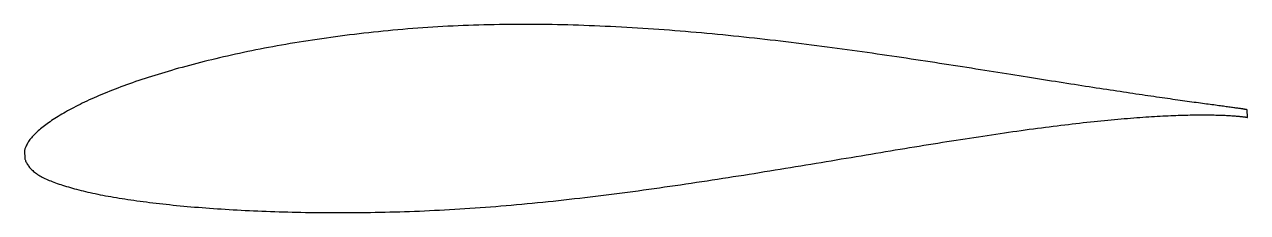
# Model space of a CAD drawing. Header units: metres. Extents: x -18.9 to 38.3, y -3.3 to 5.5.
import ezdxf

# ---------------------------------------------------------------- set-up
doc = ezdxf.new("R2010")
doc.units = ezdxf.units.M

msp = doc.modelspace()

# ---------------------------------------------------------------- linework, layer by layer
msp.add_lwpolyline([(38.261, 1.532), (38.26, 1.532), (38.257, 1.533), (38.251, 1.535), (38.244, 1.536), (38.234, 1.538), (38.222, 1.541), (38.207, 1.543), (38.191, 1.546), (38.172, 1.55), (38.152, 1.553), (38.129, 1.557), (38.103, 1.561), (38.076, 1.566), (38.047, 1.57), (38.015, 1.575), (37.981, 1.58), (37.945, 1.586), (37.907, 1.591), (37.867, 1.597), (37.824, 1.603), (37.779, 1.61), (37.733, 1.616), (37.684, 1.623), (37.633, 1.63), (37.579, 1.638), (37.524, 1.645), (37.467, 1.653), (37.407, 1.661), (37.345, 1.67), (37.281, 1.678), (37.215, 1.687), (37.147, 1.697), (37.077, 1.706), (37.005, 1.716), (36.93, 1.726), (36.854, 1.736), (36.776, 1.747), (36.695, 1.758), (36.612, 1.769), (36.527, 1.78), (36.441, 1.792), (36.352, 1.804), (36.261, 1.816), (36.168, 1.829), (36.073, 1.842), (35.976, 1.855), (35.877, 1.869), (35.776, 1.882), (35.673, 1.897), (35.568, 1.911), (35.461, 1.926), (35.352, 1.941), (35.241, 1.956), (35.128, 1.972), (35.013, 1.988), (34.897, 2.005), (34.778, 2.021), (34.657, 2.039), (34.535, 2.056), (34.41, 2.074), (34.284, 2.092), (34.155, 2.111), (34.025, 2.129), (33.893, 2.149), (33.759, 2.168), (33.624, 2.188), (33.486, 2.208), (33.347, 2.229), (33.205, 2.25), (33.062, 2.271), (32.918, 2.293), (32.771, 2.315), (32.623, 2.337), (32.473, 2.36), (32.321, 2.383), (32.167, 2.406), (32.012, 2.43), (31.855, 2.454), (31.696, 2.478), (31.535, 2.503), (31.373, 2.528), (31.209, 2.553), (31.044, 2.579), (30.877, 2.605), (30.708, 2.631), (30.538, 2.657), (30.366, 2.684), (30.192, 2.712), (30.017, 2.739), (29.84, 2.767), (29.662, 2.795), (29.482, 2.823), (29.301, 2.852), (29.118, 2.881), (28.934, 2.91), (28.748, 2.939), (28.561, 2.969), (28.372, 2.999), (28.182, 3.029), (27.99, 3.06), (27.797, 3.09), (27.603, 3.121), (27.407, 3.152), (27.21, 3.184), (27.011, 3.215), (26.812, 3.247), (26.61, 3.279), (26.408, 3.312), (26.204, 3.344), (25.999, 3.376), (25.793, 3.409), (25.586, 3.442), (25.377, 3.475), (25.167, 3.508), (24.956, 3.541), (24.744, 3.574), (24.53, 3.608), (24.316, 3.641), (24.1, 3.675), (23.883, 3.708), (23.665, 3.742), (23.446, 3.776), (23.226, 3.809), (23.005, 3.843), (22.783, 3.877), (22.56, 3.91), (22.336, 3.944), (22.111, 3.978), (21.885, 4.011), (21.658, 4.045), (21.43, 4.078), (21.201, 4.112), (20.972, 4.145), (20.741, 4.178), (20.51, 4.211), (20.278, 4.244), (20.045, 4.277), (19.811, 4.309), (19.576, 4.342), (19.341, 4.374), (19.105, 4.406), (18.868, 4.438), (18.631, 4.47), (18.393, 4.501), (18.154, 4.532), (17.914, 4.563), (17.674, 4.594), (17.434, 4.624), (17.192, 4.654), (16.951, 4.684), (16.708, 4.714), (16.465, 4.743), (16.222, 4.771), (15.978, 4.8), (15.733, 4.828), (15.488, 4.855), (15.243, 4.882), (14.997, 4.909), (14.751, 4.936), (14.505, 4.961), (14.258, 4.987), (14.011, 5.012), (13.763, 5.037), (13.515, 5.061), (13.267, 5.084), (13.019, 5.108), (12.77, 5.13), (12.521, 5.152), (12.272, 5.174), (12.023, 5.195), (11.773, 5.216), (11.524, 5.236), (11.274, 5.255), (11.024, 5.274), (10.774, 5.293), (10.524, 5.31), (10.274, 5.327), (10.024, 5.344), (9.774, 5.36), (9.524, 5.375), (9.274, 5.39), (9.024, 5.404), (8.774, 5.417), (8.524, 5.43), (8.274, 5.442), (8.025, 5.453), (7.775, 5.464), (7.526, 5.473), (7.276, 5.483), (7.027, 5.491), (6.779, 5.498), (6.53, 5.505), (6.282, 5.512), (6.034, 5.517), (5.786, 5.522), (5.539, 5.526), (5.292, 5.529), (5.045, 5.531), (4.799, 5.532), (4.553, 5.533), (4.307, 5.533), (4.062, 5.532), (3.817, 5.53), (3.573, 5.527), (3.329, 5.524), (3.086, 5.519), (2.843, 5.514), (2.601, 5.508), (2.36, 5.501), (2.119, 5.494), (1.878, 5.485), (1.638, 5.476), (1.399, 5.466), (1.161, 5.455), (0.923, 5.443), (0.686, 5.43), (0.449, 5.416), (0.213, 5.402), (-0.022, 5.387), (-0.256, 5.371), (-0.49, 5.354), (-0.722, 5.336), (-0.954, 5.318), (-1.185, 5.299), (-1.415, 5.279), (-1.645, 5.258), (-1.873, 5.236), (-2.101, 5.214), (-2.327, 5.191), (-2.553, 5.167), (-2.778, 5.143), (-3.002, 5.118), (-3.225, 5.092), (-3.447, 5.065), (-3.667, 5.038), (-3.887, 5.01), (-4.106, 4.982), (-4.324, 4.953), (-4.54, 4.923), (-4.756, 4.893), (-4.97, 4.862), (-5.184, 4.831), (-5.396, 4.799), (-5.607, 4.766), (-5.817, 4.733), (-6.025, 4.7), (-6.233, 4.666), (-6.439, 4.631), (-6.644, 4.596), (-6.847, 4.56), (-7.05, 4.524), (-7.251, 4.487), (-7.451, 4.45), (-7.649, 4.412), (-7.847, 4.374), (-8.043, 4.335), (-8.237, 4.296), (-8.43, 4.256), (-8.622, 4.216), (-8.812, 4.176), (-9.001, 4.135), (-9.189, 4.094), (-9.375, 4.052), (-9.56, 4.01), (-9.743, 3.967), (-9.924, 3.924), (-10.105, 3.88), (-10.283, 3.837), (-10.46, 3.792), (-10.636, 3.748), (-10.81, 3.703), (-10.982, 3.658), (-11.153, 3.613), (-11.323, 3.567), (-11.49, 3.521), (-11.656, 3.475), (-11.821, 3.428), (-11.984, 3.381), (-12.145, 3.334), (-12.304, 3.287), (-12.462, 3.239), (-12.618, 3.191), (-12.773, 3.143), (-12.925, 3.095), (-13.076, 3.047), (-13.225, 2.998), (-13.373, 2.949), (-13.519, 2.9), (-13.663, 2.851), (-13.805, 2.801), (-13.945, 2.751), (-14.084, 2.702), (-14.221, 2.652), (-14.356, 2.602), (-14.489, 2.552), (-14.62, 2.501), (-14.75, 2.451), (-14.877, 2.4), (-15.003, 2.35), (-15.127, 2.299), (-15.249, 2.248), (-15.369, 2.197), (-15.487, 2.146), (-15.603, 2.095), (-15.717, 2.044), (-15.83, 1.992), (-15.94, 1.941), (-16.049, 1.89), (-16.155, 1.838), (-16.26, 1.786), (-16.362, 1.735), (-16.463, 1.683), (-16.561, 1.632), (-16.658, 1.58), (-16.753, 1.529), (-16.845, 1.477), (-16.936, 1.426), (-17.024, 1.375), (-17.111, 1.324), (-17.195, 1.274), (-17.278, 1.223), (-17.358, 1.173), (-17.437, 1.123), (-17.513, 1.073), (-17.587, 1.024), (-17.659, 0.975), (-17.73, 0.926), (-17.798, 0.878), (-17.863, 0.83), (-17.927, 0.782), (-17.989, 0.734), (-18.049, 0.687), (-18.106, 0.64), (-18.162, 0.593), (-18.215, 0.546), (-18.266, 0.499), (-18.316, 0.453), (-18.363, 0.407), (-18.407, 0.361), (-18.45, 0.316), (-18.491, 0.271), (-18.529, 0.226), (-18.565, 0.181), (-18.6, 0.136), (-18.632, 0.092), (-18.662, 0.049), (-18.689, 0.006), (-18.715, -0.037), (-18.738, -0.078), (-18.76, -0.119), (-18.779, -0.159), (-18.796, -0.198), (-18.811, -0.235), (-18.824, -0.27), (-18.834, -0.303), (-18.843, -0.332), (-18.85, -0.357), (-18.855, -0.377), (-18.857, -0.39), (-18.845, -0.755), (-18.844, -0.757), (-18.84, -0.766), (-18.834, -0.78), (-18.826, -0.8), (-18.815, -0.829), (-18.802, -0.861), (-18.786, -0.897), (-18.769, -0.935), (-18.749, -0.973), (-18.727, -1.013), (-18.702, -1.052), (-18.676, -1.091), (-18.647, -1.13), (-18.617, -1.169), (-18.584, -1.207), (-18.549, -1.244), (-18.512, -1.281), (-18.472, -1.318), (-18.431, -1.354), (-18.387, -1.389), (-18.341, -1.424), (-18.294, -1.458), (-18.244, -1.492), (-18.192, -1.525), (-18.138, -1.558), (-18.081, -1.59), (-18.023, -1.621), (-17.962, -1.653), (-17.9, -1.683), (-17.835, -1.714), (-17.769, -1.743), (-17.7, -1.773), (-17.629, -1.802), (-17.556, -1.831), (-17.481, -1.859), (-17.404, -1.888), (-17.324, -1.916), (-17.243, -1.944), (-17.16, -1.972), (-17.075, -1.999), (-16.987, -2.027), (-16.898, -2.054), (-16.806, -2.082), (-16.713, -2.109), (-16.617, -2.136), (-16.52, -2.163), (-16.42, -2.189), (-16.319, -2.216), (-16.215, -2.242), (-16.11, -2.268), (-16.003, -2.294), (-15.893, -2.319), (-15.782, -2.345), (-15.669, -2.37), (-15.554, -2.394), (-15.436, -2.419), (-15.317, -2.443), (-15.197, -2.467), (-15.074, -2.49), (-14.949, -2.513), (-14.823, -2.536), (-14.694, -2.558), (-14.564, -2.581), (-14.432, -2.602), (-14.298, -2.624), (-14.162, -2.645), (-14.024, -2.666), (-13.885, -2.687), (-13.744, -2.707), (-13.601, -2.727), (-13.456, -2.747), (-13.31, -2.766), (-13.161, -2.785), (-13.011, -2.804), (-12.86, -2.823), (-12.706, -2.841), (-12.551, -2.859), (-12.394, -2.877), (-12.236, -2.894), (-12.075, -2.911), (-11.914, -2.927), (-11.75, -2.944), (-11.585, -2.96), (-11.418, -2.976), (-11.25, -2.991), (-11.08, -3.006), (-10.908, -3.021), (-10.735, -3.035), (-10.561, -3.049), (-10.384, -3.063), (-10.207, -3.076), (-10.028, -3.089), (-9.847, -3.101), (-9.665, -3.113), (-9.481, -3.125), (-9.296, -3.137), (-9.109, -3.148), (-8.921, -3.159), (-8.732, -3.169), (-8.541, -3.179), (-8.349, -3.188), (-8.155, -3.197), (-7.96, -3.205), (-7.764, -3.214), (-7.566, -3.221), (-7.367, -3.229), (-7.167, -3.235), (-6.966, -3.242), (-6.763, -3.248), (-6.559, -3.253), (-6.354, -3.258), (-6.147, -3.263), (-5.94, -3.267), (-5.731, -3.271), (-5.521, -3.274), (-5.31, -3.277), (-5.098, -3.279), (-4.884, -3.28), (-4.67, -3.282), (-4.454, -3.283), (-4.237, -3.283), (-4.02, -3.283), (-3.801, -3.282), (-3.581, -3.281), (-3.36, -3.28), (-3.139, -3.278), (-2.916, -3.275), (-2.692, -3.272), (-2.468, -3.268), (-2.242, -3.264), (-2.016, -3.258), (-1.788, -3.253), (-1.56, -3.247), (-1.331, -3.24), (-1.101, -3.233), (-0.871, -3.225), (-0.639, -3.217), (-0.407, -3.208), (-0.174, -3.198), (0.06, -3.187), (0.294, -3.176), (0.529, -3.164), (0.765, -3.152), (1.002, -3.139), (1.239, -3.125), (1.477, -3.111), (1.715, -3.096), (1.954, -3.08), (2.194, -3.063), (2.434, -3.046), (2.674, -3.028), (2.916, -3.01), (3.157, -2.991), (3.399, -2.971), (3.642, -2.951), (3.885, -2.93), (4.129, -2.908), (4.373, -2.886), (4.617, -2.863), (4.862, -2.84), (5.107, -2.815), (5.352, -2.791), (5.598, -2.765), (5.844, -2.74), (6.09, -2.713), (6.337, -2.686), (6.583, -2.658), (6.83, -2.63), (7.078, -2.602), (7.325, -2.573), (7.573, -2.543), (7.82, -2.513), (8.068, -2.482), (8.316, -2.451), (8.564, -2.42), (8.813, -2.388), (9.061, -2.356), (9.309, -2.323), (9.557, -2.29), (9.806, -2.256), (10.054, -2.222), (10.302, -2.188), (10.55, -2.153), (10.799, -2.118), (11.047, -2.083), (11.295, -2.047), (11.542, -2.011), (11.79, -1.975), (12.038, -1.938), (12.285, -1.901), (12.532, -1.864), (12.779, -1.827), (13.026, -1.79), (13.272, -1.752), (13.518, -1.714), (13.764, -1.676), (14.01, -1.638), (14.255, -1.599), (14.5, -1.56), (14.744, -1.522), (14.988, -1.483), (15.232, -1.444), (15.475, -1.405), (15.718, -1.365), (15.96, -1.326), (16.202, -1.287), (16.444, -1.247), (16.685, -1.207), (16.925, -1.168), (17.165, -1.128), (17.404, -1.089), (17.643, -1.049), (17.881, -1.009), (18.119, -0.969), (18.355, -0.93), (18.592, -0.89), (18.827, -0.851), (19.062, -0.812), (19.296, -0.772), (19.53, -0.733), (19.762, -0.694), (19.994, -0.655), (20.225, -0.616), (20.456, -0.578), (20.685, -0.539), (20.914, -0.501), (21.142, -0.463), (21.369, -0.425), (21.595, -0.388), (21.82, -0.35), (22.045, -0.313), (22.268, -0.276), (22.49, -0.239), (22.712, -0.203), (22.932, -0.166), (23.152, -0.131), (23.37, -0.095), (23.588, -0.06), (23.804, -0.025), (24.02, 0.01), (24.234, 0.044), (24.447, 0.078), (24.659, 0.111), (24.87, 0.144), (25.08, 0.177), (25.289, 0.209), (25.496, 0.241), (25.703, 0.273), (25.908, 0.304), (26.112, 0.335), (26.314, 0.365), (26.516, 0.395), (26.716, 0.425), (26.915, 0.454), (27.112, 0.482), (27.309, 0.51), (27.504, 0.538), (27.697, 0.565), (27.889, 0.591), (28.08, 0.618), (28.27, 0.643), (28.458, 0.668), (28.645, 0.693), (28.83, 0.717), (29.014, 0.741), (29.196, 0.764), (29.377, 0.786), (29.556, 0.808), (29.734, 0.83), (29.911, 0.851), (30.086, 0.872), (30.259, 0.892), (30.431, 0.911), (30.601, 0.93), (30.77, 0.949), (30.937, 0.967), (31.103, 0.984), (31.267, 1.001), (31.429, 1.018), (31.589, 1.034), (31.748, 1.049), (31.906, 1.064), (32.061, 1.079), (32.215, 1.092), (32.368, 1.106), (32.518, 1.119), (32.667, 1.131), (32.814, 1.143), (32.96, 1.155), (33.103, 1.165), (33.245, 1.176), (33.385, 1.186), (33.523, 1.196), (33.66, 1.205), (33.795, 1.213), (33.927, 1.221), (34.059, 1.229), (34.188, 1.236), (34.315, 1.243), (34.441, 1.249), (34.564, 1.255), (34.686, 1.26), (34.806, 1.265), (34.924, 1.27), (35.04, 1.274), (35.154, 1.277), (35.266, 1.281), (35.376, 1.284), (35.485, 1.287), (35.591, 1.289), (35.695, 1.291), (35.798, 1.292), (35.898, 1.293), (35.997, 1.294), (36.093, 1.295), (36.188, 1.295), (36.28, 1.295), (36.371, 1.294), (36.459, 1.294), (36.545, 1.293), (36.63, 1.292), (36.712, 1.29), (36.792, 1.288), (36.871, 1.287), (36.947, 1.284), (37.021, 1.282), (37.093, 1.28), (37.163, 1.277), (37.231, 1.274), (37.296, 1.271), (37.36, 1.268), (37.422, 1.264), (37.481, 1.261), (37.538, 1.257), (37.594, 1.254), (37.647, 1.25), (37.698, 1.246), (37.746, 1.242), (37.793, 1.238), (37.838, 1.234), (37.88, 1.23), (37.92, 1.226), (37.958, 1.222), (37.994, 1.218), (38.028, 1.214), (38.06, 1.21), (38.089, 1.207), (38.117, 1.203), (38.142, 1.199), (38.165, 1.196), (38.186, 1.193), (38.204, 1.19), (38.221, 1.187), (38.235, 1.184), (38.247, 1.182), (38.257, 1.18), (38.264, 1.178), (38.27, 1.176), (38.273, 1.175), (38.274, 1.175)], close=True)

doc.saveas('drawing.dxf')
